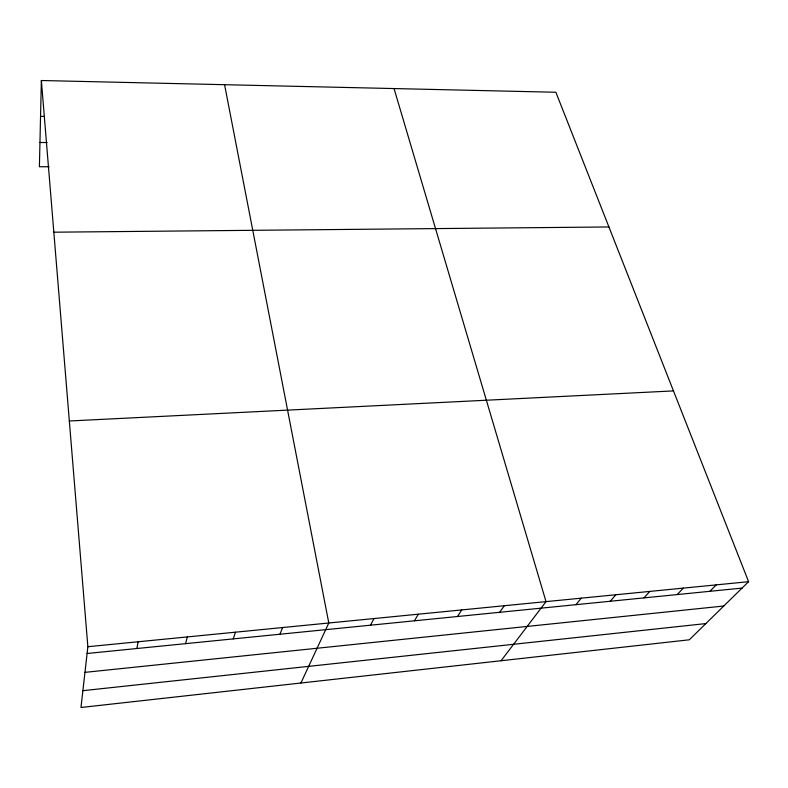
<?xml version="1.0" encoding="UTF-8"?>
<svg xmlns="http://www.w3.org/2000/svg" width="788" height="788" viewBox="0 0 788 788"><rect width="100%" height="100%" fill="white"/><g stroke="black" fill="none" stroke-linecap="round" stroke-linejoin="round"><path stroke-width="1.18" d="M41.37 80.514L87.872 646.712L80.977 707.486L689.303 639.797L748.6 581.692L555.875 92.255L41.37 80.514L39.4 166.731L49.102 166.78M136.856 648.514L138.136 641.767M185.564 643.658L187.327 636.931M233.248 638.891L235.474 632.193M279.957 634.232L282.616 627.553M300.927 683.009L328.793 623.003L224.57 84.7M370.518 625.189L374.014 618.56M414.439 620.806L418.329 614.197M457.483 616.502L461.748 609.922M499.681 612.296L504.31 605.736M501.079 660.738L546.025 601.628L394.039 88.561M575.949 604.682L581.199 598.171M610.267 601.254L615.792 594.763M644.023 597.885L649.814 591.414M677.237 594.566L683.285 588.124M709.909 591.305L716.203 584.883M82.878 690.682L705.851 623.584M84.966 672.351L723.768 606.021M87.104 653.488L742.069 588.094M87.872 646.712L748.6 581.692M69.334 420.989L673.474 390.907M53.83 232.194L608.917 226.964M39.952 142.48L47.142 142.549M40.552 116.388L44.217 116.447"/></g></svg>
